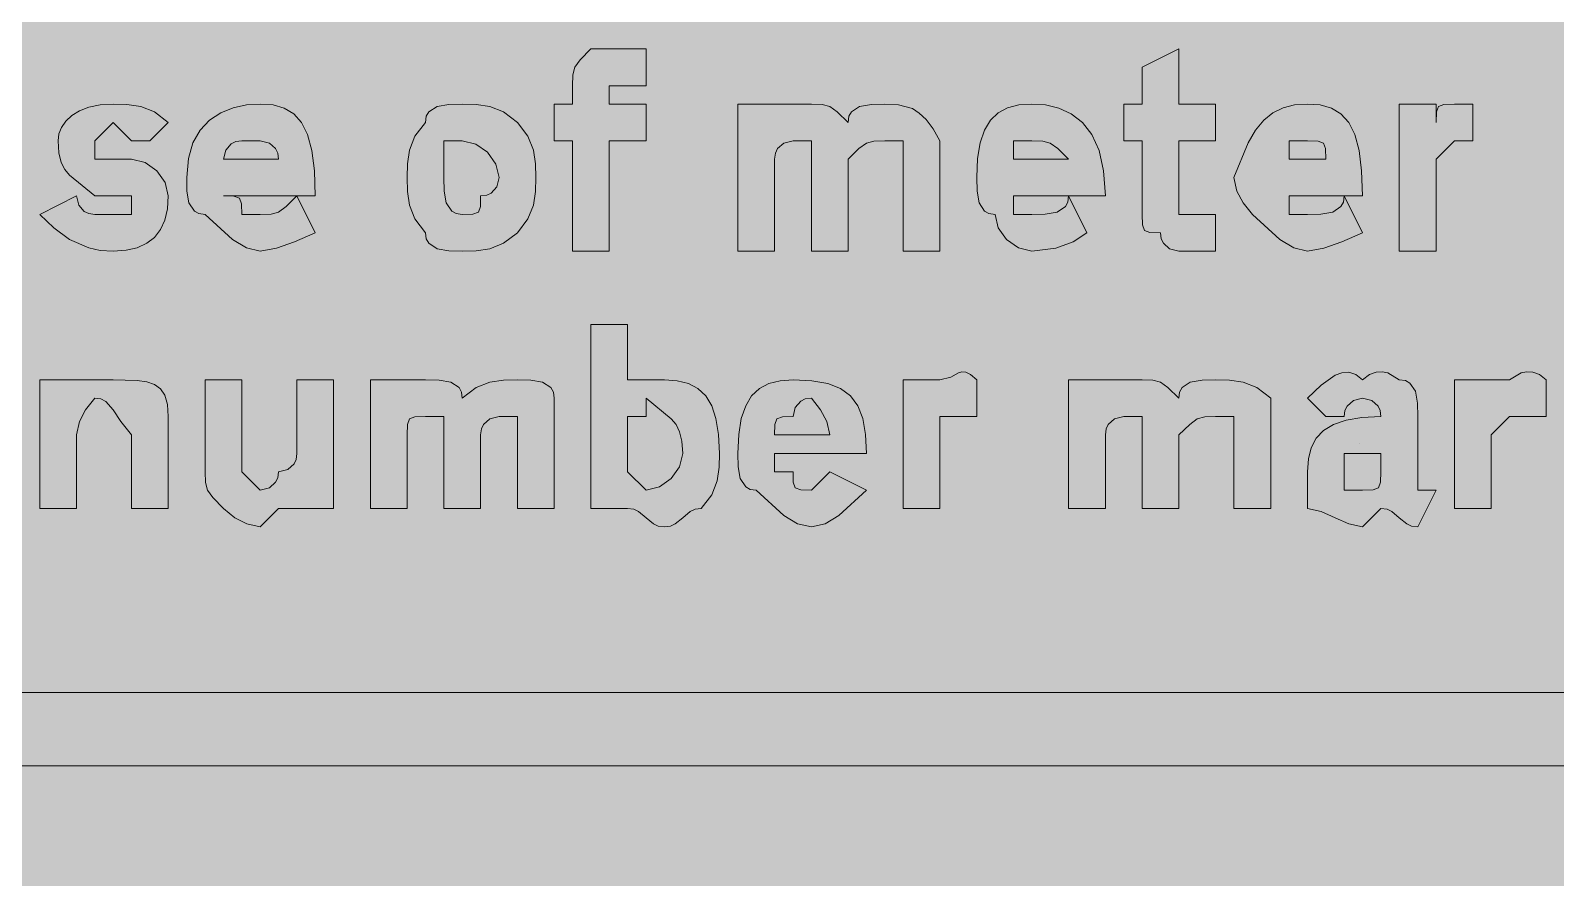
# Model space of a CAD drawing. Header units: metres. Extents: x 9 to 558, y 11 to 260.
# Drawn here: x 153.8 to 253.4, y 133.6 to 188.9 of the extents above; entities that cross this region are included whole.
import ezdxf

# ---------------------------------------------------------------- set-up
doc = ezdxf.new("R2010")
doc.units = ezdxf.units.M
for name, color, linetype, true_color in [('FILL_BLACK_000000', 7, 'Continuous', 0x000000), ('FILL_YELLOW_FFFF00', 7, 'Continuous', 0xffff00), ('STROKE_BLACK_000000', 7, 'Continuous', 0x000000)]:
    doc.layers.add(name, color=color, linetype=linetype, true_color=true_color)

msp = doc.modelspace()

# ---------------------------------------------------------------- hatches: boundary and pattern name
at = {"layer": 'FILL_BLACK_000000', "true_color": 0x000000}
h = msp.add_hatch(color=7, dxfattribs=at)
h.dxf.hatch_style = 1
h.paths.add_polyline_path([(189.21, 174.48), (189.21, 181.68), (188.01, 181.68), (188.01, 184.08), (189.21, 184.08), (189.21, 185.28), (189.23, 185.99), (189.36, 186.48), (189.72, 186.97), (190.41, 187.68), (192.81, 187.68), (194.01, 187.68), (194.01, 185.28), (192.81, 185.28), (191.61, 185.28), (191.61, 184.08), (194.01, 184.08), (194.01, 181.68), (191.61, 181.68), (191.61, 174.48), (189.21, 174.48)])
h = msp.add_hatch(color=7, dxfattribs=at)
h.dxf.hatch_style = 1
h.paths.add_polyline_path([(231.21, 184.08), (231.21, 181.68), (228.81, 181.68), (228.81, 178.08), (228.81, 176.88), (230.01, 176.88), (231.21, 176.88), (231.21, 174.48), (228.81, 174.48), (228.21, 174.63), (227.8, 174.99), (227.66, 175.28), (227.61, 175.68), (226.92, 175.7), (226.56, 175.83), (226.43, 176.19), (226.41, 176.88), (226.41, 181.68), (225.21, 181.68), (225.21, 184.08), (226.41, 184.08), (226.41, 186.48), (228.81, 187.68), (228.81, 184.08), (231.21, 184.08)])
h = msp.add_hatch(color=7, dxfattribs=at)
h.dxf.hatch_style = 1
h.paths.add_polyline_path([(162.75, 177.24), (162.58, 176.5), (162.3, 175.89), (161.91, 175.38), (161.4, 174.99), (160.78, 174.7), (160.05, 174.54), (159.21, 174.48), (158.36, 174.53), (157.62, 174.69), (156.36, 175.23), (155.33, 176), (154.41, 176.88), (156.81, 178.08), (156.96, 177.48), (157.32, 177.07), (157.61, 176.93), (158.01, 176.88), (159.21, 176.88), (160.41, 176.88), (160.41, 178.08), (158.01, 178.08), (156.36, 179.43), (156.05, 179.8), (155.82, 180.27), (155.66, 180.89), (155.61, 181.68), (155.67, 182.13), (155.83, 182.56), (156.12, 182.97), (156.51, 183.33), (157.02, 183.64), (157.63, 183.87), (158.37, 184.03), (159.21, 184.08), (160.11, 184.06), (161.01, 183.93), (161.91, 183.57), (162.81, 182.88), (161.61, 181.68), (160.41, 181.68), (159.21, 182.88), (158.01, 181.68), (158.01, 180.48), (160.41, 180.48), (161.29, 180.27), (162.06, 179.73), (162.6, 178.96), (162.81, 178.08), (162.75, 177.24)])
h = msp.add_hatch(color=7, dxfattribs=at)
h.dxf.hatch_style = 1
h.paths.add_polyline_path([(169.88, 174.67), (168.81, 174.48), (167.91, 174.69), (167.01, 175.23), (165.21, 176.88), (164.81, 176.93), (164.52, 177.09), (164.16, 177.63), (164.03, 178.4), (164.01, 179.28), (164.12, 180.52), (164.42, 181.55), (164.9, 182.38), (165.51, 183.03), (166.24, 183.51), (167.05, 183.84), (167.91, 184.02), (168.81, 184.08), (169.65, 184.02), (170.38, 183.82), (171, 183.45), (171.51, 182.88), (171.9, 182.09), (172.18, 181.04), (172.35, 179.72), (172.41, 178.08), (171.21, 178.08), (172.41, 175.68), (171.06, 175.08), (169.88, 174.67)])
h.paths.add_polyline_path([(166.41, 178.08), (167.1, 178.06), (167.46, 177.93), (167.59, 177.57), (167.61, 176.88), (168.81, 176.88), (169.52, 176.9), (170.01, 177.03), (170.5, 177.39), (171.21, 178.08), (166.41, 178.08)], flags=16)
h.paths.add_polyline_path([(169.96, 180.88), (169.82, 181.17), (169.41, 181.53), (168.81, 181.68), (167.61, 181.68), (167.21, 181.63), (166.92, 181.49), (166.56, 181.08), (166.41, 180.48), (170.01, 180.48), (169.96, 180.88)], flags=16)
h = msp.add_hatch(color=7, dxfattribs=at)
h.dxf.hatch_style = 1
h.paths.add_polyline_path([(186.66, 177.48), (186.3, 176.58), (185.61, 175.68), (184.71, 174.99), (183.81, 174.63), (182.91, 174.5), (182.01, 174.48), (181.13, 174.5), (180.36, 174.63), (179.82, 174.99), (179.66, 175.28), (179.61, 175.68), (178.92, 176.58), (178.56, 177.48), (178.43, 178.38), (178.41, 179.28), (178.43, 180.18), (178.56, 181.08), (178.92, 181.98), (179.61, 182.88), (179.66, 183.28), (179.82, 183.57), (180.36, 183.93), (181.13, 184.06), (182.01, 184.08), (182.91, 184.06), (183.81, 183.93), (184.71, 183.57), (185.61, 182.88), (186.3, 181.98), (186.66, 181.08), (186.79, 180.18), (186.81, 179.28), (186.79, 178.38), (186.66, 177.48)])
h.paths.add_polyline_path([(183.66, 180.93), (182.89, 181.47), (182.01, 181.68), (180.81, 181.68), (180.81, 179.28), (180.83, 178.4), (180.96, 177.63), (181.32, 177.09), (181.61, 176.93), (182.01, 176.88), (182.7, 176.9), (183.06, 177.03), (183.19, 177.39), (183.21, 178.08), (183.61, 178.13), (183.9, 178.27), (184.26, 178.68), (184.41, 179.28), (184.2, 180.16), (183.66, 180.93)], flags=16)
h = msp.add_hatch(color=7, dxfattribs=at)
h.dxf.hatch_style = 1
h.paths.add_polyline_path([(208.9, 181.66), (208.41, 181.53), (207.92, 181.17), (207.21, 180.48), (207.21, 174.48), (204.81, 174.48), (204.81, 181.68), (203.61, 181.68), (203.01, 181.53), (202.6, 181.17), (202.46, 180.88), (202.41, 180.48), (202.41, 174.48), (200.01, 174.48), (200.01, 184.08), (202.41, 184.08), (203.61, 184.08), (204.81, 184.08), (205.52, 184.06), (206.01, 183.93), (206.5, 183.57), (207.21, 182.88), (207.26, 183.28), (207.42, 183.57), (207.96, 183.93), (208.73, 184.06), (209.61, 184.08), (210.51, 184.04), (211.41, 183.78), (211.86, 183.49), (212.31, 183.07), (212.76, 182.47), (213.21, 181.68), (213.21, 174.48), (210.81, 174.48), (210.81, 181.68), (209.61, 181.68), (208.9, 181.66)])
h = msp.add_hatch(color=7, dxfattribs=at)
h.dxf.hatch_style = 1
h.paths.add_polyline_path([(220.78, 174.67), (219.21, 174.48), (218.33, 174.69), (217.56, 175.23), (217.02, 176), (216.81, 176.88), (216.41, 176.93), (216.12, 177.09), (215.76, 177.63), (215.63, 178.4), (215.61, 179.28), (215.67, 180.52), (215.83, 181.55), (216.12, 182.38), (216.51, 183.03), (217.02, 183.51), (217.63, 183.84), (218.37, 184.02), (219.21, 184.08), (220.11, 184.02), (220.97, 183.82), (221.78, 183.45), (222.51, 182.88), (223.12, 182.09), (223.6, 181.04), (223.9, 179.72), (224.01, 178.08), (221.61, 178.08), (222.81, 175.68), (221.91, 175.08), (220.78, 174.67)])
h.paths.add_polyline_path([(218.01, 178.08), (218.01, 176.88), (219.21, 176.88), (220.09, 176.9), (220.86, 177.03), (221.4, 177.39), (221.56, 177.68), (221.61, 178.08), (218.01, 178.08)], flags=16)
h.paths.add_polyline_path([(220.9, 181.17), (220.41, 181.53), (219.92, 181.66), (219.21, 181.68), (218.01, 181.68), (218.01, 180.48), (221.61, 180.48), (220.9, 181.17)], flags=16)
h = msp.add_hatch(color=7, dxfattribs=at)
h.dxf.hatch_style = 1
h.paths.add_polyline_path([(238.28, 174.67), (237.21, 174.48), (236.31, 174.69), (235.41, 175.23), (233.61, 176.88), (233.01, 177.63), (232.6, 178.4), (232.41, 179.28), (233.33, 181.55), (233.82, 182.38), (234.36, 183.03), (234.95, 183.51), (235.62, 183.84), (236.36, 184.02), (237.21, 184.08), (238.05, 184.02), (238.78, 183.82), (239.4, 183.45), (239.91, 182.88), (240.3, 182.09), (240.58, 181.04), (240.75, 179.72), (240.81, 178.08), (239.61, 178.08), (240.81, 175.68), (239.46, 175.08), (238.28, 174.67)])
h.paths.add_polyline_path([(236.01, 178.08), (236.01, 176.88), (237.21, 176.88), (238.09, 176.9), (238.86, 177.03), (239.4, 177.39), (239.56, 177.68), (239.61, 178.08), (236.01, 178.08)], flags=16)
h.paths.add_polyline_path([(238.39, 181.17), (238.26, 181.53), (237.9, 181.66), (237.21, 181.68), (236.01, 181.68), (236.01, 180.48), (238.41, 180.48), (238.39, 181.17)], flags=16)
h = msp.add_hatch(color=7, dxfattribs=at)
h.dxf.hatch_style = 1
h.paths.add_polyline_path([(243.21, 184.08), (245.61, 184.08), (245.61, 182.88), (245.63, 183.57), (245.76, 183.93), (246.12, 184.06), (246.81, 184.08), (248.01, 184.08), (248.01, 181.68), (246.81, 181.68), (245.61, 180.48), (245.61, 174.48), (243.21, 174.48), (243.21, 184.08)])
h = msp.add_hatch(color=7, dxfattribs=at)
h.dxf.hatch_style = 1
h.paths.add_polyline_path([(194.5, 156.67), (194.01, 157.08), (193.52, 157.49), (193.21, 157.63), (192.81, 157.68), (190.41, 157.68), (190.41, 169.68), (192.81, 169.68), (192.81, 166.08), (195.21, 166.08), (196.05, 166.02), (196.78, 165.84), (197.4, 165.51), (197.91, 165.03), (198.3, 164.38), (198.58, 163.55), (198.75, 162.52), (198.81, 161.28), (198.79, 160.38), (198.66, 159.48), (198.3, 158.58), (197.61, 157.68), (197.21, 157.63), (196.9, 157.49), (196.41, 157.08), (195.92, 156.67), (195.61, 156.53), (195.21, 156.48), (194.81, 156.53), (194.5, 156.67)])
h.paths.add_polyline_path([(195.66, 159.63), (196.2, 160.4), (196.41, 161.28), (196.36, 162.07), (196.2, 162.69), (195.97, 163.16), (195.66, 163.53), (194.01, 164.88), (194.01, 163.68), (192.81, 163.68), (192.81, 160.08), (194.01, 158.88), (194.89, 159.09), (195.66, 159.63)], flags=16)
h = msp.add_hatch(color=7, dxfattribs=at)
h.dxf.hatch_style = 1
h.paths.add_polyline_path([(210.81, 166.08), (213.21, 166.08), (213.92, 166.25), (214.41, 166.53), (214.64, 166.61), (214.9, 166.59), (215.21, 166.42), (215.61, 166.08), (215.61, 163.68), (213.21, 163.68), (213.21, 162.48), (213.21, 157.68), (210.81, 157.68), (210.81, 166.08)])
h = msp.add_hatch(color=7, dxfattribs=at)
h.dxf.hatch_style = 1
h.paths.add_polyline_path([(241.82, 164.37), (241.41, 164.73), (240.81, 164.88), (240.21, 164.73), (239.8, 164.37), (239.66, 164.08), (239.61, 163.68), (238.41, 163.68), (237.21, 164.88), (238.11, 165.74), (239.01, 166.38), (239.46, 166.54), (239.91, 166.57), (240.36, 166.42), (240.81, 166.08), (241.26, 166.42), (241.69, 166.59), (242.1, 166.61), (242.46, 166.53), (243.21, 166.08), (243.61, 166.03), (243.9, 165.87), (244.26, 165.33), (244.39, 164.56), (244.41, 163.68), (244.41, 158.88), (245.61, 158.88), (244.41, 156.48), (244.01, 156.53), (243.7, 156.67), (243.21, 157.08), (242.72, 157.49), (242.41, 157.63), (242.01, 157.68), (240.81, 156.48), (239.91, 156.67), (239.01, 157.08), (238.11, 157.49), (237.21, 157.68), (237.21, 160.08), (237.27, 160.92), (237.45, 161.65), (237.78, 162.27), (238.26, 162.78), (238.91, 163.17), (239.74, 163.45), (240.77, 163.62), (242.01, 163.68), (241.96, 164.08), (241.82, 164.37)])
h.paths.add_polyline_path([(240.81, 158.88), (241.5, 158.9), (241.86, 159.03), (241.99, 159.39), (242.01, 160.08), (242.01, 161.28), (239.61, 161.28), (239.61, 160.08), (239.61, 158.88), (240.81, 158.88)], flags=16)
h = msp.add_hatch(color=7, dxfattribs=at)
h.dxf.hatch_style = 1
h.paths.add_polyline_path([(246.81, 166.08), (249.21, 166.08), (250.41, 166.08), (251.16, 166.53), (251.52, 166.61), (251.93, 166.59), (252.36, 166.42), (252.81, 166.08), (252.81, 163.68), (250.41, 163.68), (249.21, 162.48), (249.21, 157.68), (246.81, 157.68), (246.81, 166.08)])
h = msp.add_hatch(color=7, dxfattribs=at)
h.dxf.hatch_style = 1
h.paths.add_polyline_path([(160.41, 157.68), (160.41, 162.48), (159.7, 163.36), (159.21, 164.13), (158.72, 164.67), (158.41, 164.83), (158.01, 164.88), (157.41, 164.13), (157, 163.36), (156.81, 162.48), (156.81, 157.68), (154.41, 157.68), (154.41, 166.08), (156.81, 166.08), (158.01, 166.08), (159.21, 166.08), (160.78, 166.04), (161.4, 165.95), (161.91, 165.78), (162.3, 165.49), (162.58, 165.07), (162.75, 164.47), (162.81, 163.68), (162.81, 157.68), (160.41, 157.68)])
h = msp.add_hatch(color=7, dxfattribs=at)
h.dxf.hatch_style = 1
h.paths.add_polyline_path([(173.61, 166.08), (173.61, 157.68), (170.01, 157.68), (168.81, 156.48), (167.93, 156.67), (167.16, 157.08), (166.41, 157.68), (165.72, 158.39), (165.36, 158.88), (165.23, 159.37), (165.21, 160.08), (165.21, 166.08), (167.61, 166.08), (167.61, 161.28), (167.61, 160.08), (168.81, 158.88), (169.41, 159.03), (169.82, 159.39), (169.96, 159.68), (170.01, 160.08), (170.61, 160.23), (171.02, 160.59), (171.16, 160.88), (171.21, 161.28), (171.21, 166.08), (173.61, 166.08)])
h = msp.add_hatch(color=7, dxfattribs=at)
h.dxf.hatch_style = 1
h.paths.add_polyline_path([(183.81, 163.53), (183.4, 163.17), (183.26, 162.88), (183.21, 162.48), (183.21, 157.68), (180.81, 157.68), (180.81, 163.68), (179.61, 163.68), (178.92, 163.66), (178.56, 163.53), (178.43, 163.17), (178.41, 162.48), (178.41, 157.68), (176.01, 157.68), (176.01, 166.08), (178.41, 166.08), (179.61, 166.08), (180.49, 166.06), (181.26, 165.93), (181.8, 165.57), (181.96, 165.28), (182.01, 164.88), (182.91, 165.57), (183.81, 165.93), (184.71, 166.06), (185.61, 166.08), (186.49, 166.06), (187.26, 165.93), (187.8, 165.57), (187.96, 165.28), (188.01, 164.88), (188.01, 163.68), (188.01, 157.68), (185.61, 157.68), (185.61, 163.68), (184.41, 163.68), (183.81, 163.53)])
h = msp.add_hatch(color=7, dxfattribs=at)
h.dxf.hatch_style = 1
h.paths.add_polyline_path([(202.41, 160.08), (203.61, 160.08), (203.63, 159.39), (203.76, 159.03), (204.12, 158.9), (204.81, 158.88), (206.01, 160.08), (208.41, 158.88), (206.61, 157.23), (205.71, 156.69), (204.81, 156.48), (203.91, 156.69), (203.01, 157.23), (201.21, 158.88), (200.81, 158.93), (200.52, 159.09), (200.16, 159.63), (200.03, 160.4), (200.01, 161.28), (200.07, 162.52), (200.23, 163.55), (200.52, 164.38), (200.91, 165.03), (201.42, 165.51), (202.03, 165.84), (202.77, 166.02), (203.61, 166.08), (204.85, 166.02), (205.88, 165.84), (206.71, 165.51), (207.36, 165.03), (207.84, 164.38), (208.17, 163.55), (208.35, 162.52), (208.41, 161.28), (202.41, 161.28), (202.41, 160.08)])
h.paths.add_polyline_path([(205.82, 163.36), (205.41, 164.13), (204.81, 164.88), (204.41, 164.83), (204.12, 164.69), (203.76, 164.28), (203.61, 163.68), (202.92, 163.66), (202.56, 163.53), (202.43, 163.17), (202.41, 162.48), (206.01, 162.48), (205.82, 163.36)], flags=16)
h = msp.add_hatch(color=7, dxfattribs=at)
h.dxf.hatch_style = 1
h.paths.add_polyline_path([(230.5, 163.66), (230.01, 163.53), (229.52, 163.17), (228.81, 162.48), (228.81, 157.68), (226.41, 157.68), (226.41, 163.68), (225.21, 163.68), (224.61, 163.53), (224.2, 163.17), (224.06, 162.88), (224.01, 162.48), (224.01, 157.68), (221.61, 157.68), (221.61, 166.08), (224.01, 166.08), (225.21, 166.08), (226.41, 166.08), (227.12, 166.06), (227.61, 165.93), (228.1, 165.57), (228.81, 164.88), (228.86, 165.28), (229.02, 165.57), (229.56, 165.93), (230.33, 166.06), (231.21, 166.08), (232.11, 166.06), (233.01, 165.93), (233.91, 165.57), (234.81, 164.88), (234.81, 163.68), (234.81, 157.68), (232.41, 157.68), (232.41, 163.68), (231.21, 163.68), (230.5, 163.66)])
h = msp.add_hatch(color=7, dxfattribs=at)
h.dxf.hatch_style = 1
h.paths.add_polyline_path([(76.41, 136.08), (69.21, 136.08), (62.01, 143.28), (69.21, 150.48), (76.41, 150.48), (71.61, 145.68), (504.81, 145.68), (504.81, 140.88), (71.61, 140.88), (76.41, 136.08)])
at = {"layer": 'FILL_YELLOW_FFFF00', "true_color": 0xffff00}
h = msp.add_hatch(color=7, dxfattribs=at)
h.dxf.hatch_style = 1
h.paths.add_polyline_path([(551.26, 259.63), (552.02, 259.47), (553.41, 258.93), (556.41, 257.28), (556.81, 256.78), (557.1, 256.19), (557.46, 254.88), (557.61, 252.48), (557.61, 18.48), (557.61, 16.08), (557.42, 15.2), (557.01, 14.43), (556.41, 13.68), (554.8, 12.29), (554.09, 11.87), (553.41, 11.58), (552.02, 11.32), (550.41, 11.28), (16.41, 11.28), (14.01, 11.28), (13.13, 11.99), (12.36, 12.48), (11.82, 12.97), (11.66, 13.28), (11.61, 13.68), (10.82, 14.13), (10.22, 14.6), (9.8, 15.09), (9.51, 15.63), (9.25, 16.89), (9.21, 18.48), (9.21, 252.48), (9.21, 254.88), (11.61, 257.28), (12.36, 257.88), (13.13, 258.29), (14.01, 258.48), (14.76, 259.08), (15.53, 259.49), (16.41, 259.68), (550.41, 259.68), (551.26, 259.63)])

# ---------------------------------------------------------------- linework, layer by layer
at = {"layer": 'FILL_BLACK_000000', "lineweight": 0, "true_color": 0x000000}
for points in [[(189.21, 174.48), (189.21, 181.68), (188.01, 181.68), (188.01, 184.08), (189.21, 184.08), (189.21, 185.28), (189.23, 185.99), (189.36, 186.48), (189.72, 186.97), (190.41, 187.68), (192.81, 187.68), (194.01, 187.68), (194.01, 185.28), (192.81, 185.28), (191.61, 185.28), (191.61, 184.08), (194.01, 184.08), (194.01, 181.68), (191.61, 181.68), (191.61, 174.48)], [(231.21, 184.08), (231.21, 181.68), (228.81, 181.68), (228.81, 178.08), (228.81, 176.88), (230.01, 176.88), (231.21, 176.88), (231.21, 174.48), (228.81, 174.48), (228.21, 174.63), (227.8, 174.99), (227.66, 175.28), (227.61, 175.68), (226.92, 175.7), (226.56, 175.83), (226.43, 176.19), (226.41, 176.88), (226.41, 181.68), (225.21, 181.68), (225.21, 184.08), (226.41, 184.08), (226.41, 186.48), (228.81, 187.68), (228.81, 184.08)], [(162.75, 177.24), (162.58, 176.5), (162.3, 175.89), (161.91, 175.38), (161.4, 174.99), (160.78, 174.7), (160.05, 174.54), (159.21, 174.48), (158.36, 174.53), (157.62, 174.69), (156.36, 175.23), (155.33, 176), (154.41, 176.88), (156.81, 178.08), (156.96, 177.48), (157.32, 177.07), (157.61, 176.93), (158.01, 176.88), (159.21, 176.88), (160.41, 176.88), (160.41, 178.08), (158.01, 178.08), (156.36, 179.43), (156.05, 179.8), (155.82, 180.27), (155.66, 180.89), (155.61, 181.68), (155.67, 182.13), (155.83, 182.56), (156.12, 182.97), (156.51, 183.33), (157.02, 183.64), (157.63, 183.87), (158.37, 184.03), (159.21, 184.08), (160.11, 184.06), (161.01, 183.93), (161.91, 183.57), (162.81, 182.88), (161.61, 181.68), (160.41, 181.68), (159.21, 182.88), (158.01, 181.68), (158.01, 180.48), (160.41, 180.48), (161.29, 180.27), (162.06, 179.73), (162.6, 178.96), (162.81, 178.08)], [(169.88, 174.67), (168.81, 174.48), (167.91, 174.69), (167.01, 175.23), (165.21, 176.88), (164.81, 176.93), (164.52, 177.09), (164.16, 177.63), (164.03, 178.4), (164.01, 179.28), (164.12, 180.52), (164.42, 181.55), (164.9, 182.38), (165.51, 183.03), (166.24, 183.51), (167.05, 183.84), (167.91, 184.02), (168.81, 184.08), (169.65, 184.02), (170.38, 183.82), (171, 183.45), (171.51, 182.88), (171.9, 182.09), (172.18, 181.04), (172.35, 179.72), (172.41, 178.08), (171.21, 178.08), (172.41, 175.68), (171.06, 175.08)], [(186.66, 177.48), (186.3, 176.58), (185.61, 175.68), (184.71, 174.99), (183.81, 174.63), (182.91, 174.5), (182.01, 174.48), (181.13, 174.5), (180.36, 174.63), (179.82, 174.99), (179.66, 175.28), (179.61, 175.68), (178.92, 176.58), (178.56, 177.48), (178.43, 178.38), (178.41, 179.28), (178.43, 180.18), (178.56, 181.08), (178.92, 181.98), (179.61, 182.88), (179.66, 183.28), (179.82, 183.57), (180.36, 183.93), (181.13, 184.06), (182.01, 184.08), (182.91, 184.06), (183.81, 183.93), (184.71, 183.57), (185.61, 182.88), (186.3, 181.98), (186.66, 181.08), (186.79, 180.18), (186.81, 179.28), (186.79, 178.38)], [(208.9, 181.66), (208.41, 181.53), (207.92, 181.17), (207.21, 180.48), (207.21, 174.48), (204.81, 174.48), (204.81, 181.68), (203.61, 181.68), (203.01, 181.53), (202.6, 181.17), (202.46, 180.88), (202.41, 180.48), (202.41, 174.48), (200.01, 174.48), (200.01, 184.08), (202.41, 184.08), (203.61, 184.08), (204.81, 184.08), (205.52, 184.06), (206.01, 183.93), (206.5, 183.57), (207.21, 182.88), (207.26, 183.28), (207.42, 183.57), (207.96, 183.93), (208.73, 184.06), (209.61, 184.08), (210.51, 184.04), (211.41, 183.78), (211.86, 183.49), (212.31, 183.07), (212.76, 182.47), (213.21, 181.68), (213.21, 174.48), (210.81, 174.48), (210.81, 181.68), (209.61, 181.68)], [(220.78, 174.67), (219.21, 174.48), (218.33, 174.69), (217.56, 175.23), (217.02, 176), (216.81, 176.88), (216.41, 176.93), (216.12, 177.09), (215.76, 177.63), (215.63, 178.4), (215.61, 179.28), (215.67, 180.52), (215.83, 181.55), (216.12, 182.38), (216.51, 183.03), (217.02, 183.51), (217.63, 183.84), (218.37, 184.02), (219.21, 184.08), (220.11, 184.02), (220.97, 183.82), (221.78, 183.45), (222.51, 182.88), (223.12, 182.09), (223.6, 181.04), (223.9, 179.72), (224.01, 178.08), (221.61, 178.08), (222.81, 175.68), (221.91, 175.08)], [(238.28, 174.67), (237.21, 174.48), (236.31, 174.69), (235.41, 175.23), (233.61, 176.88), (233.01, 177.63), (232.6, 178.4), (232.41, 179.28), (233.33, 181.55), (233.82, 182.38), (234.36, 183.03), (234.95, 183.51), (235.62, 183.84), (236.36, 184.02), (237.21, 184.08), (238.05, 184.02), (238.78, 183.82), (239.4, 183.45), (239.91, 182.88), (240.3, 182.09), (240.58, 181.04), (240.75, 179.72), (240.81, 178.08), (239.61, 178.08), (240.81, 175.68), (239.46, 175.08)], [(243.21, 184.08), (245.61, 184.08), (245.61, 182.88), (245.63, 183.57), (245.76, 183.93), (246.12, 184.06), (246.81, 184.08), (248.01, 184.08), (248.01, 181.68), (246.81, 181.68), (245.61, 180.48), (245.61, 174.48), (243.21, 174.48)], [(169.96, 180.88), (169.82, 181.17), (169.41, 181.53), (168.81, 181.68), (167.61, 181.68), (167.21, 181.63), (166.92, 181.49), (166.56, 181.08), (166.41, 180.48), (170.01, 180.48)], [(183.66, 180.93), (182.89, 181.47), (182.01, 181.68), (180.81, 181.68), (180.81, 179.28), (180.83, 178.4), (180.96, 177.63), (181.32, 177.09), (181.61, 176.93), (182.01, 176.88), (182.7, 176.9), (183.06, 177.03), (183.19, 177.39), (183.21, 178.08), (183.61, 178.13), (183.9, 178.27), (184.26, 178.68), (184.41, 179.28), (184.2, 180.16)], [(220.9, 181.17), (220.41, 181.53), (219.92, 181.66), (219.21, 181.68), (218.01, 181.68), (218.01, 180.48), (221.61, 180.48)], [(238.39, 181.17), (238.26, 181.53), (237.9, 181.66), (237.21, 181.68), (236.01, 181.68), (236.01, 180.48), (238.41, 180.48)], [(166.41, 178.08), (167.1, 178.06), (167.46, 177.93), (167.59, 177.57), (167.61, 176.88), (168.81, 176.88), (169.52, 176.9), (170.01, 177.03), (170.5, 177.39), (171.21, 178.08)], [(218.01, 178.08), (218.01, 176.88), (219.21, 176.88), (220.09, 176.9), (220.86, 177.03), (221.4, 177.39), (221.56, 177.68), (221.61, 178.08)], [(236.01, 178.08), (236.01, 176.88), (237.21, 176.88), (238.09, 176.9), (238.86, 177.03), (239.4, 177.39), (239.56, 177.68), (239.61, 178.08)], [(194.5, 156.67), (194.01, 157.08), (193.52, 157.49), (193.21, 157.63), (192.81, 157.68), (190.41, 157.68), (190.41, 169.68), (192.81, 169.68), (192.81, 166.08), (195.21, 166.08), (196.05, 166.02), (196.78, 165.84), (197.4, 165.51), (197.91, 165.03), (198.3, 164.38), (198.58, 163.55), (198.75, 162.52), (198.81, 161.28), (198.79, 160.38), (198.66, 159.48), (198.3, 158.58), (197.61, 157.68), (197.21, 157.63), (196.9, 157.49), (196.41, 157.08), (195.92, 156.67), (195.61, 156.53), (195.21, 156.48), (194.81, 156.53)], [(210.81, 166.08), (213.21, 166.08), (213.92, 166.25), (214.41, 166.53), (214.64, 166.61), (214.9, 166.59), (215.21, 166.42), (215.61, 166.08), (215.61, 163.68), (213.21, 163.68), (213.21, 162.48), (213.21, 157.68), (210.81, 157.68)], [(241.82, 164.37), (241.41, 164.73), (240.81, 164.88), (240.21, 164.73), (239.8, 164.37), (239.66, 164.08), (239.61, 163.68), (238.41, 163.68), (237.21, 164.88), (238.11, 165.74), (239.01, 166.38), (239.46, 166.54), (239.91, 166.57), (240.36, 166.42), (240.81, 166.08), (241.26, 166.42), (241.69, 166.59), (242.1, 166.61), (242.46, 166.53), (243.21, 166.08), (243.61, 166.03), (243.9, 165.87), (244.26, 165.33), (244.39, 164.56), (244.41, 163.68), (244.41, 158.88), (245.61, 158.88), (244.41, 156.48), (244.01, 156.53), (243.7, 156.67), (243.21, 157.08), (242.72, 157.49), (242.41, 157.63), (242.01, 157.68), (240.81, 156.48), (239.91, 156.67), (239.01, 157.08), (238.11, 157.49), (237.21, 157.68), (237.21, 160.08), (237.27, 160.92), (237.45, 161.65), (237.78, 162.27), (238.26, 162.78), (238.91, 163.17), (239.74, 163.45), (240.77, 163.62), (242.01, 163.68), (241.96, 164.08)], [(246.81, 166.08), (249.21, 166.08), (250.41, 166.08), (251.16, 166.53), (251.52, 166.61), (251.93, 166.59), (252.36, 166.42), (252.81, 166.08), (252.81, 163.68), (250.41, 163.68), (249.21, 162.48), (249.21, 157.68), (246.81, 157.68)], [(160.41, 157.68), (160.41, 162.48), (159.7, 163.36), (159.21, 164.13), (158.72, 164.67), (158.41, 164.83), (158.01, 164.88), (157.41, 164.13), (157, 163.36), (156.81, 162.48), (156.81, 157.68), (154.41, 157.68), (154.41, 166.08), (156.81, 166.08), (158.01, 166.08), (159.21, 166.08), (160.78, 166.04), (161.4, 165.95), (161.91, 165.78), (162.3, 165.49), (162.58, 165.07), (162.75, 164.47), (162.81, 163.68), (162.81, 157.68)], [(173.61, 166.08), (173.61, 157.68), (170.01, 157.68), (168.81, 156.48), (167.93, 156.67), (167.16, 157.08), (166.41, 157.68), (165.72, 158.39), (165.36, 158.88), (165.23, 159.37), (165.21, 160.08), (165.21, 166.08), (167.61, 166.08), (167.61, 161.28), (167.61, 160.08), (168.81, 158.88), (169.41, 159.03), (169.82, 159.39), (169.96, 159.68), (170.01, 160.08), (170.61, 160.23), (171.02, 160.59), (171.16, 160.88), (171.21, 161.28), (171.21, 166.08)], [(183.81, 163.53), (183.4, 163.17), (183.26, 162.88), (183.21, 162.48), (183.21, 157.68), (180.81, 157.68), (180.81, 163.68), (179.61, 163.68), (178.92, 163.66), (178.56, 163.53), (178.43, 163.17), (178.41, 162.48), (178.41, 157.68), (176.01, 157.68), (176.01, 166.08), (178.41, 166.08), (179.61, 166.08), (180.49, 166.06), (181.26, 165.93), (181.8, 165.57), (181.96, 165.28), (182.01, 164.88), (182.91, 165.57), (183.81, 165.93), (184.71, 166.06), (185.61, 166.08), (186.49, 166.06), (187.26, 165.93), (187.8, 165.57), (187.96, 165.28), (188.01, 164.88), (188.01, 163.68), (188.01, 157.68), (185.61, 157.68), (185.61, 163.68), (184.41, 163.68)], [(202.41, 160.08), (203.61, 160.08), (203.63, 159.39), (203.76, 159.03), (204.12, 158.9), (204.81, 158.88), (206.01, 160.08), (208.41, 158.88), (206.61, 157.23), (205.71, 156.69), (204.81, 156.48), (203.91, 156.69), (203.01, 157.23), (201.21, 158.88), (200.81, 158.93), (200.52, 159.09), (200.16, 159.63), (200.03, 160.4), (200.01, 161.28), (200.07, 162.52), (200.23, 163.55), (200.52, 164.38), (200.91, 165.03), (201.42, 165.51), (202.03, 165.84), (202.77, 166.02), (203.61, 166.08), (204.85, 166.02), (205.88, 165.84), (206.71, 165.51), (207.36, 165.03), (207.84, 164.38), (208.17, 163.55), (208.35, 162.52), (208.41, 161.28), (202.41, 161.28)], [(230.5, 163.66), (230.01, 163.53), (229.52, 163.17), (228.81, 162.48), (228.81, 157.68), (226.41, 157.68), (226.41, 163.68), (225.21, 163.68), (224.61, 163.53), (224.2, 163.17), (224.06, 162.88), (224.01, 162.48), (224.01, 157.68), (221.61, 157.68), (221.61, 166.08), (224.01, 166.08), (225.21, 166.08), (226.41, 166.08), (227.12, 166.06), (227.61, 165.93), (228.1, 165.57), (228.81, 164.88), (228.86, 165.28), (229.02, 165.57), (229.56, 165.93), (230.33, 166.06), (231.21, 166.08), (232.11, 166.06), (233.01, 165.93), (233.91, 165.57), (234.81, 164.88), (234.81, 163.68), (234.81, 157.68), (232.41, 157.68), (232.41, 163.68), (231.21, 163.68)], [(195.66, 159.63), (196.2, 160.4), (196.41, 161.28), (196.36, 162.07), (196.2, 162.69), (195.97, 163.16), (195.66, 163.53), (194.01, 164.88), (194.01, 163.68), (192.81, 163.68), (192.81, 160.08), (194.01, 158.88), (194.89, 159.09)], [(205.82, 163.36), (205.41, 164.13), (204.81, 164.88), (204.41, 164.83), (204.12, 164.69), (203.76, 164.28), (203.61, 163.68), (202.92, 163.66), (202.56, 163.53), (202.43, 163.17), (202.41, 162.48), (206.01, 162.48)], [(240.81, 158.88), (241.5, 158.9), (241.86, 159.03), (241.99, 159.39), (242.01, 160.08), (242.01, 161.28), (239.61, 161.28), (239.61, 160.08), (239.61, 158.88)], [(76.41, 136.08), (69.21, 136.08), (62.01, 143.28), (69.21, 150.48), (76.41, 150.48), (71.61, 145.68), (504.81, 145.68), (504.81, 140.88), (71.61, 140.88)]]:
    msp.add_lwpolyline(points, close=True, dxfattribs=at)
at = {"layer": 'STROKE_BLACK_000000', "lineweight": 0, "true_color": 0x000000}
msp.add_lwpolyline([(240.61, 161.92), (240.61, 161.92)], dxfattribs=at)

doc.saveas('drawing.dxf')
